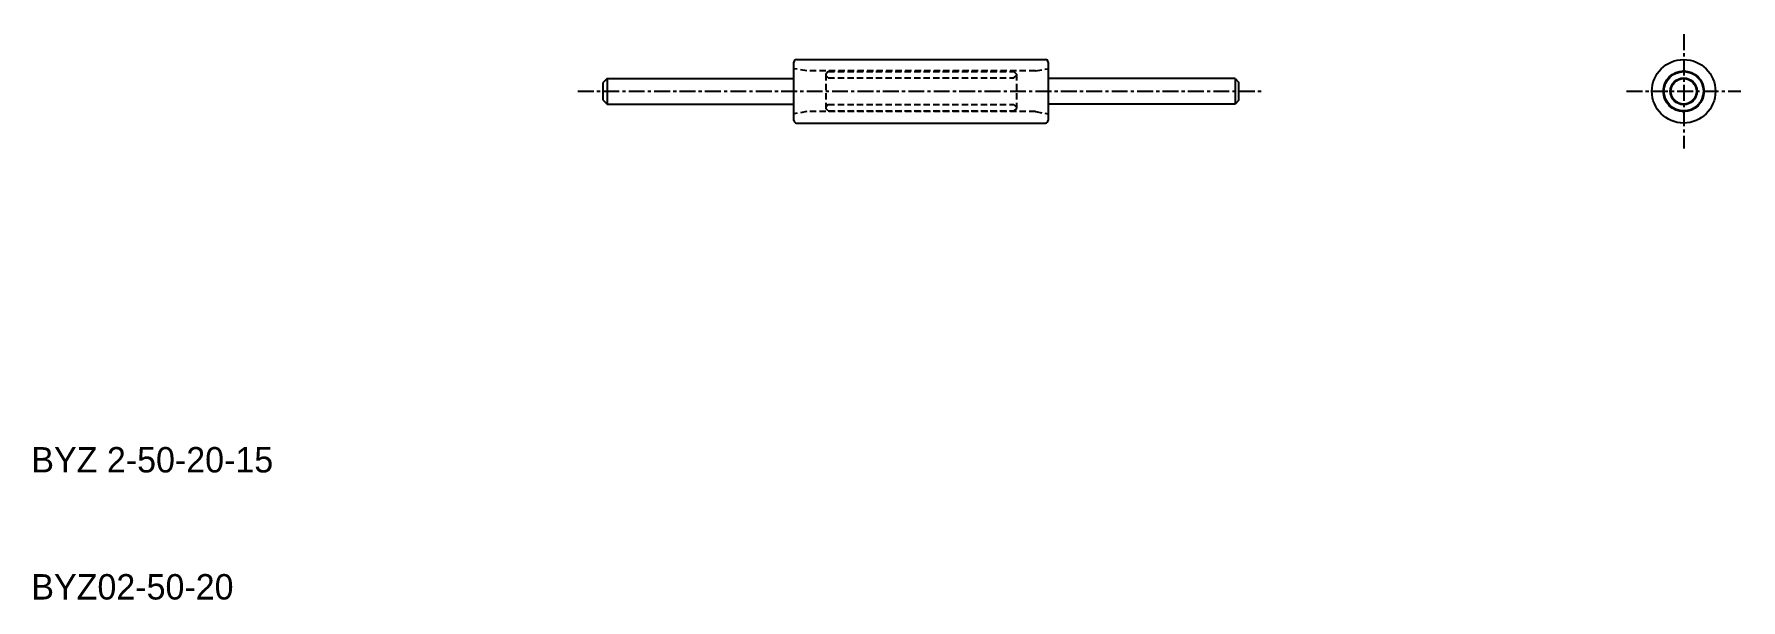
# Model space of a CAD drawing. Extents: x 10 to 144, y 10 to 54.
import ezdxf

# ---------------------------------------------------------------- set-up
doc = ezdxf.new("R2010")
doc.units = 0
doc.linetypes.add('CENTER', pattern=[2, 1.25, -0.25, 0.25, -0.25])
doc.linetypes.add('DASHED', pattern=[0.75, 0.5, -0.25])
doc.layers.get('0').update_dxf_attribs({"linetype": 'CONTINUOUS'})
doc.layers.add('CENTER', color=1, linetype='CENTER')

msp = doc.modelspace()

# ---------------------------------------------------------------- linework, layer by layer
at = {"color": 7, "linetype": 'CONTINUOUS'}
for p, q in [((70.2, 52.5), (89.8, 52.5)), ((70, 47.7), (70, 52.3)), ((90, 52.3), (90, 47.7)), ((55.3, 51), (55, 50.7)), ((55, 49.3), (55, 50.7)), ((55.3, 51), (70, 51)), ((55.3, 51), (55.3, 49)), ((104.7, 51), (90, 51)), ((104.7, 51), (104.7, 49)), ((104.7, 51), (105, 50.7)), ((105, 49.3), (105, 50.7)), ((55, 49.3), (55.3, 49)), ((55.3, 49), (70, 49)), ((104.7, 49), (90, 49)), ((105, 49.3), (104.7, 49)), ((70.2, 47.5), (89.8, 47.5))]:
    msp.add_line(p, q, dxfattribs=at)
at = {"color": 3, "linetype": 'DASHED'}
for p, q in [((71, 51.6), (70, 51.78)), ((89, 51.6), (71, 51.6)), ((72.7, 51.55), (72.5, 51.35)), ((72.5, 51.35), (72.5, 48.65)), ((72.7, 51.05), (72.5, 51.25)), ((72.7, 51.55), (87.3, 51.55)), ((72.7, 51.05), (87.3, 51.05)), ((87.3, 51.55), (87.5, 51.35)), ((87.3, 51.05), (87.5, 51.25)), ((87.5, 51.35), (87.5, 48.65)), ((89, 51.6), (90, 51.78)), ((71, 48.4), (70, 48.22)), ((89, 48.4), (71, 48.4)), ((72.7, 48.95), (72.5, 48.75)), ((72.7, 48.45), (72.5, 48.65)), ((72.7, 48.95), (87.3, 48.95)), ((72.7, 48.45), (87.3, 48.45)), ((87.3, 48.95), (87.5, 48.75)), ((87.5, 48.65), (87.3, 48.45)), ((89, 48.4), (90, 48.22))]:
    msp.add_line(p, q, dxfattribs=at)
at = {"color": 7, "linetype": 'CONTINUOUS'}
for radius in [2.5, 1.6, 1.55, 1.05, 1]:
    msp.add_circle((140, 50), radius, dxfattribs=at)
for centre, radius, start, end in [((70.2, 52.3), 0.2, 90, 180), ((89.8, 52.3), 0.2, 0, 90), ((140, 51.3), 0.3, 52.9469, 127.0531), ((140, 51.3), 0.3, 240.2952, 299.7048), ((138.87, 50.65), 0.3, 112.9469, 187.0531), ((138.87, 50.65), 0.3, 300.2952, 359.7048), ((141.13, 50.65), 0.3, 180.2952, 239.7048), ((141.13, 50.65), 0.3, 352.9469, 67.0531), ((138.87, 49.35), 0.3, 172.9469, 247.0531), ((138.87, 49.35), 0.3, 0.2952, 59.7048), ((140, 48.7), 0.3, 232.9469, 307.0531), ((140, 48.7), 0.3, 60.2952, 119.7048), ((141.13, 49.35), 0.3, 120.2952, 179.7048), ((141.13, 49.35), 0.3, 292.9469, 7.0531), ((70.2, 47.7), 0.2, 180, 270), ((89.8, 47.7), 0.2, 270, 0)]:
    msp.add_arc(centre, radius, start, end, dxfattribs=at)
at = {"layer": 'CENTER', "color": 1, "linetype": 'CENTER'}
for p, q in [((140, 54.5), (140, 45.5)), ((53, 50), (107, 50)), ((135.5, 50), (144.5, 50))]:
    msp.add_line(p, q, dxfattribs=at)

# ---------------------------------------------------------------- texts
at = {"color": 7, "linetype": 'CONTINUOUS'}
for s, p in [('BYZ 2-50-20-15', (10, 20)), ('BYZ02-50-20', (10, 10))]:
    msp.add_text(s, height=2, dxfattribs=at).set_placement(p)

doc.saveas('drawing.dxf')
